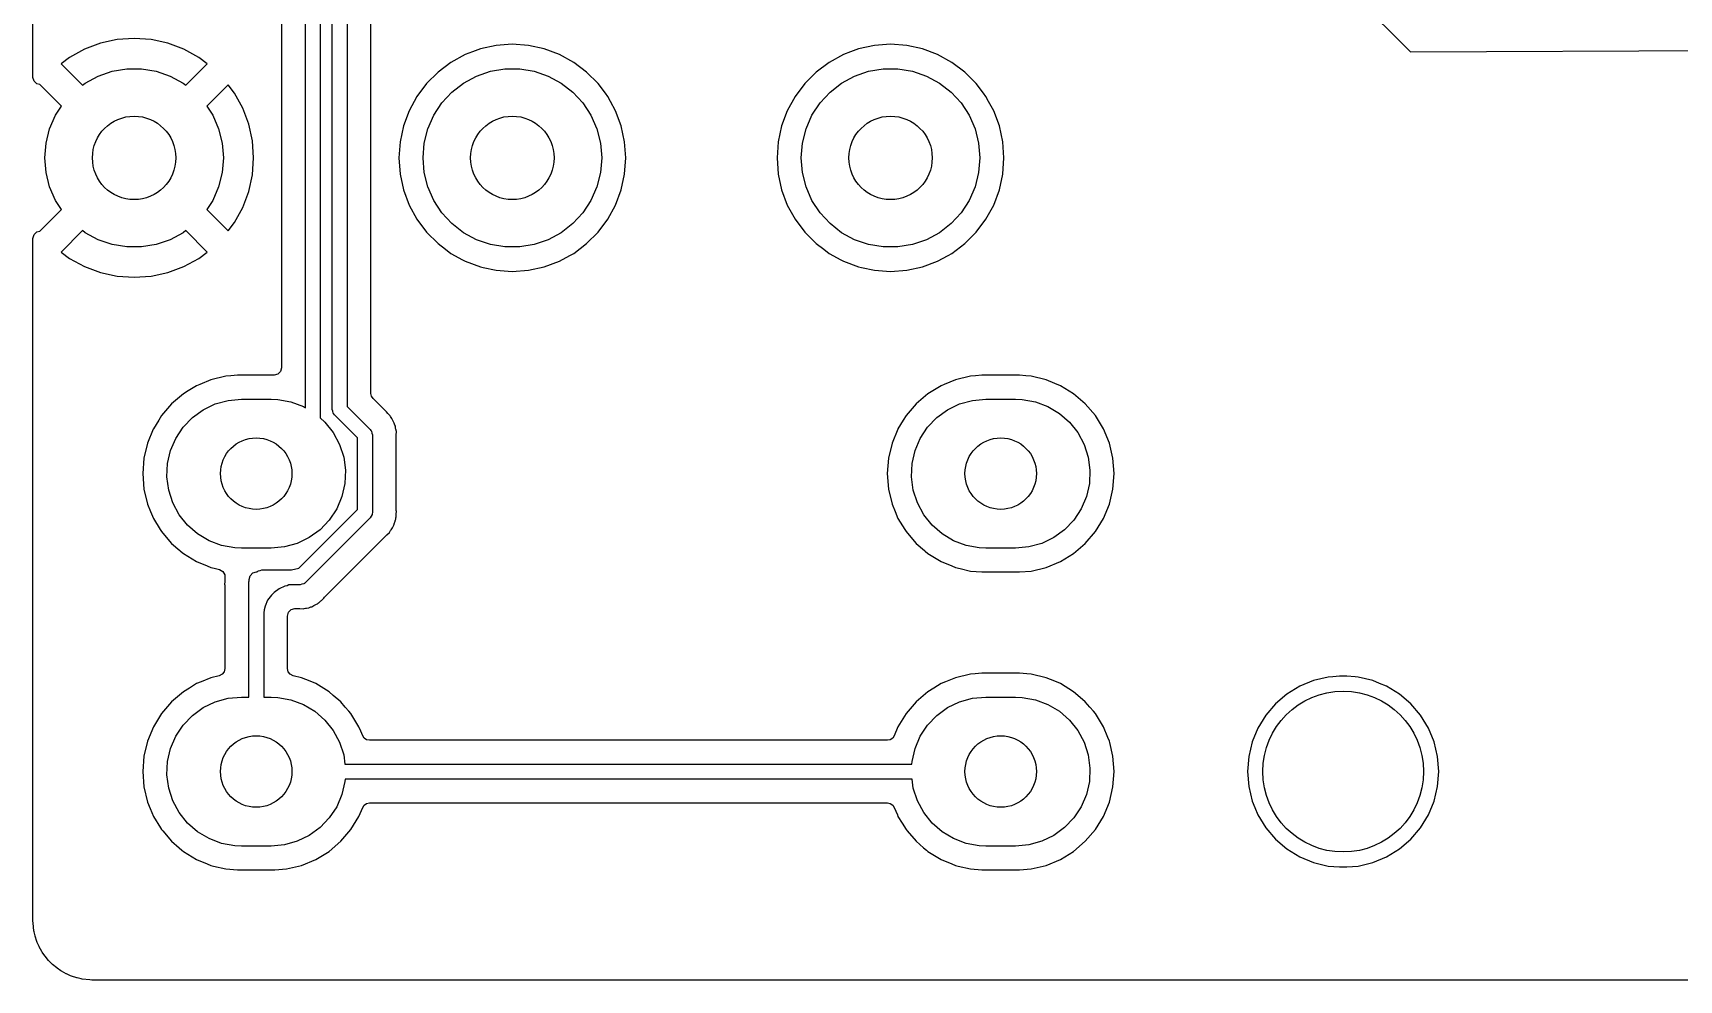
# Model space of a CAD drawing. Extents: x 0.79 to 7.48, y -4.92 to -0.79.
# Drawn here: x 0.787 to 1.876, y -4.921 to -4.295 of the extents above; entities that cross this region are included whole.
import ezdxf

# ---------------------------------------------------------------- set-up
doc = ezdxf.new("R2010")
doc.units = 0
doc.header["$MEASUREMENT"] = 0
doc.layers.add('BLACK', color=7, linetype='CONTINUOUS')

msp = doc.modelspace()

# ---------------------------------------------------------------- linework, layer by layer
at = {"layer": 'BLACK', "linetype": 'CONTINUOUS'}
for p, q in [((0.985236, -4.5442), (0.985236, -2.79338)), ((0.96752, -4.54304), (0.96752, -2.8036)), ((0.977362, -2.79868), (0.977362, -4.54921)), ((0.995079, -2.83932), (0.995079, -4.54216)), ((0.951752, -2.85388), (0.951752, -4.51675)), ((1.01085, -4.37795), (1.01085, -3.73898)), ((0.787421, -4.31574), (0.787421, -3.78912)), ((1.566, -4.176), (1.69795, -4.30795)), ((0.821537, -4.30615), (0.811652, -4.31154)), ((0.83209, -4.30221), (0.821537, -4.30615)), ((0.843096, -4.29981), (0.83209, -4.30221)), ((0.854331, -4.29901), (0.843096, -4.29981)), ((0.865565, -4.29981), (0.854331, -4.29901)), ((0.876571, -4.30221), (0.865565, -4.29981)), ((0.887124, -4.30615), (0.876571, -4.30221)), ((0.89701, -4.31154), (0.887124, -4.30615)), ((1.07792, -4.30795), (1.07317, -4.30972)), ((1.0832, -4.30598), (1.07792, -4.30795)), ((1.09366, -4.3037), (1.0832, -4.30598)), ((1.10433, -4.30294), (1.09366, -4.3037)), ((1.11501, -4.3037), (1.10433, -4.30294)), ((1.12546, -4.30598), (1.11501, -4.3037)), ((1.13549, -4.30972), (1.12546, -4.30598)), ((1.12546, -4.30598), (1.12546, -4.30598)), ((1.32792, -4.30795), (1.32317, -4.30972)), ((1.3332, -4.30598), (1.32792, -4.30795)), ((1.34366, -4.3037), (1.3332, -4.30598)), ((1.35433, -4.30294), (1.34366, -4.3037)), ((1.36501, -4.3037), (1.35433, -4.30294)), ((1.37546, -4.30598), (1.36501, -4.3037)), ((1.38549, -4.30972), (1.37546, -4.30598)), ((1.37546, -4.30598), (1.37546, -4.30598)), ((1.69795, -4.30795), (3.47494, -4.29888)), ((0.787421, -4.32476), (0.787421, -4.31574)), ((0.811652, -4.31154), (0.806041, -4.31574)), ((0.806041, -4.31574), (0.82022, -4.32992)), ((0.806041, -4.31574), (0.806041, -4.31574)), ((0.839834, -4.3207), (0.849454, -4.3191)), ((0.849454, -4.3191), (0.859207, -4.3191)), ((0.859207, -4.3191), (0.868828, -4.3207)), ((0.888441, -4.32992), (0.902621, -4.31574)), ((0.902621, -4.31574), (0.89701, -4.31154)), ((1.06378, -4.31485), (1.05521, -4.32126)), ((1.07317, -4.30972), (1.06378, -4.31485)), ((1.07317, -4.30972), (1.07317, -4.30972)), ((1.07317, -4.30972), (1.07317, -4.30972)), ((1.08983, -4.3207), (1.09945, -4.3191)), ((1.09945, -4.3191), (1.10921, -4.3191)), ((1.10921, -4.3191), (1.11883, -4.3207)), ((1.14489, -4.31485), (1.13549, -4.30972)), ((1.13549, -4.30972), (1.13549, -4.30972)), ((1.13549, -4.30972), (1.13549, -4.30972)), ((1.15345, -4.32126), (1.14489, -4.31485)), ((1.14489, -4.31485), (1.14489, -4.31485)), ((1.14489, -4.31485), (1.14489, -4.31485)), ((1.31378, -4.31485), (1.30521, -4.32126)), ((1.32317, -4.30972), (1.31378, -4.31485)), ((1.32317, -4.30972), (1.32317, -4.30972)), ((1.32317, -4.30972), (1.32317, -4.30972)), ((1.33983, -4.3207), (1.34945, -4.3191)), ((1.34945, -4.3191), (1.35921, -4.3191)), ((1.35921, -4.3191), (1.36883, -4.3207)), ((1.39489, -4.31485), (1.38549, -4.30972)), ((1.38549, -4.30972), (1.38549, -4.30972)), ((1.38549, -4.30972), (1.38549, -4.30972)), ((1.40345, -4.32126), (1.39489, -4.31485)), ((1.39489, -4.31485), (1.39489, -4.31485)), ((1.39489, -4.31485), (1.39489, -4.31485)), ((0.788135, -4.3273), (0.787421, -4.32476)), ((0.790066, -4.32909), (0.788135, -4.3273)), ((0.791937, -4.32948), (0.790066, -4.32909)), ((0.80631, -4.34385), (0.791937, -4.32948)), ((0.82022, -4.32992), (0.822031, -4.32851)), ((0.822031, -4.32851), (0.830609, -4.32387)), ((0.830609, -4.32387), (0.839834, -4.3207)), ((0.868828, -4.3207), (0.878053, -4.32387)), ((0.878053, -4.32387), (0.886631, -4.32851)), ((0.886631, -4.32851), (0.888441, -4.32992)), ((0.91654, -4.32966), (0.902352, -4.34385)), ((0.92074, -4.33527), (0.91654, -4.32966)), ((1.04764, -4.32883), (1.04122, -4.3374)), ((1.05521, -4.32126), (1.04764, -4.32883)), ((1.06433, -4.3345), (1.07203, -4.32851)), ((1.07203, -4.32851), (1.08061, -4.32387)), ((1.08061, -4.32387), (1.08983, -4.3207)), ((1.11883, -4.3207), (1.12805, -4.32387)), ((1.12805, -4.32387), (1.13663, -4.32851)), ((1.13663, -4.32851), (1.14433, -4.3345)), ((1.16102, -4.32883), (1.15345, -4.32126)), ((1.16585, -4.33527), (1.16102, -4.32883)), ((1.29764, -4.32883), (1.29122, -4.3374)), ((1.30521, -4.32126), (1.29764, -4.32883)), ((1.31433, -4.3345), (1.32203, -4.32851)), ((1.32203, -4.32851), (1.33061, -4.32387)), ((1.33061, -4.32387), (1.33983, -4.3207)), ((1.36883, -4.3207), (1.37805, -4.32387)), ((1.37805, -4.32387), (1.38663, -4.32851)), ((1.38663, -4.32851), (1.39433, -4.3345)), ((1.41102, -4.32883), (1.40345, -4.32126)), ((1.41585, -4.33527), (1.41102, -4.32883)), ((0.926138, -4.34516), (0.92074, -4.33527)), ((1.04122, -4.3374), (1.0361, -4.34679)), ((1.05239, -4.34985), (1.05773, -4.34168)), ((1.05773, -4.34168), (1.06433, -4.3345)), ((1.14433, -4.3345), (1.15093, -4.34168)), ((1.15093, -4.34168), (1.15627, -4.34985)), ((1.16744, -4.3374), (1.16585, -4.33527)), ((1.1692, -4.34062), (1.16744, -4.3374)), ((1.17257, -4.34679), (1.1692, -4.34062)), ((1.29122, -4.3374), (1.2861, -4.34679)), ((1.30239, -4.34985), (1.30773, -4.34168)), ((1.30773, -4.34168), (1.31433, -4.3345)), ((1.39433, -4.3345), (1.40093, -4.34168)), ((1.40093, -4.34168), (1.40627, -4.34985)), ((1.41744, -4.3374), (1.41585, -4.33527)), ((1.4192, -4.34062), (1.41744, -4.3374)), ((1.42257, -4.34679), (1.4192, -4.34062)), ((0.798475, -4.35878), (0.802393, -4.34985)), ((0.802393, -4.34985), (0.80631, -4.34385)), ((0.902352, -4.34385), (0.906268, -4.34985)), ((0.906268, -4.34985), (0.910186, -4.35878)), ((0.930074, -4.35571), (0.926138, -4.34516)), ((1.0361, -4.34679), (1.03236, -4.35682)), ((1.04848, -4.35878), (1.05239, -4.34985)), ((1.15627, -4.34985), (1.16019, -4.35878)), ((1.17631, -4.35682), (1.17257, -4.34679)), ((1.2861, -4.34679), (1.28236, -4.35682)), ((1.29848, -4.35878), (1.30239, -4.34985)), ((1.40627, -4.34985), (1.41019, -4.35878)), ((1.42631, -4.35682), (1.42257, -4.34679)), ((0.796081, -4.36823), (0.798475, -4.35878)), ((0.910186, -4.35878), (0.91258, -4.36823)), ((0.932468, -4.36672), (0.930074, -4.35571)), ((1.03236, -4.35682), (1.03008, -4.36728)), ((1.04608, -4.36823), (1.04848, -4.35878)), ((1.16019, -4.35878), (1.16258, -4.36823)), ((1.17858, -4.36728), (1.17631, -4.35682)), ((1.28236, -4.35682), (1.28008, -4.36728)), ((1.29608, -4.36823), (1.29848, -4.35878)), ((1.41019, -4.35878), (1.41258, -4.36823)), ((1.42858, -4.36728), (1.42631, -4.35682)), ((0.795276, -4.37795), (0.796081, -4.36823)), ((0.91258, -4.36823), (0.913386, -4.37795)), ((0.933272, -4.37795), (0.932468, -4.36672)), ((1.03008, -4.36728), (1.02932, -4.37795)), ((1.04528, -4.37795), (1.04608, -4.36823)), ((1.16258, -4.36823), (1.16339, -4.37795)), ((1.17934, -4.37795), (1.17858, -4.36728)), ((1.28008, -4.36728), (1.27932, -4.37795)), ((1.29528, -4.37795), (1.29608, -4.36823)), ((1.41258, -4.36823), (1.41339, -4.37795)), ((1.42934, -4.37795), (1.42858, -4.36728)), ((0.796081, -4.38767), (0.795276, -4.37795)), ((0.913386, -4.37795), (0.91258, -4.38767)), ((0.932468, -4.38919), (0.933272, -4.37795)), ((1.01085, -4.53361), (1.01085, -4.37795)), ((1.02932, -4.37795), (1.03008, -4.38863)), ((1.04608, -4.38767), (1.04528, -4.37795)), ((1.16339, -4.37795), (1.16258, -4.38767)), ((1.17858, -4.38863), (1.17934, -4.37795)), ((1.27932, -4.37795), (1.28008, -4.38863)), ((1.29608, -4.38767), (1.29528, -4.37795)), ((1.41339, -4.37795), (1.41258, -4.38767)), ((1.42858, -4.38863), (1.42934, -4.37795)), ((0.798475, -4.39713), (0.796081, -4.38767)), ((0.91258, -4.38767), (0.910186, -4.39713)), ((0.930074, -4.40019), (0.932468, -4.38919)), ((1.03008, -4.38863), (1.03236, -4.39909)), ((1.04848, -4.39713), (1.04608, -4.38767)), ((1.16258, -4.38767), (1.16019, -4.39713)), ((1.17631, -4.39909), (1.17858, -4.38863)), ((1.28008, -4.38863), (1.28236, -4.39909)), ((1.29848, -4.39713), (1.29608, -4.38767)), ((1.41258, -4.38767), (1.41019, -4.39713)), ((1.42631, -4.39909), (1.42858, -4.38863)), ((0.802393, -4.40606), (0.798475, -4.39713)), ((0.80631, -4.41205), (0.802393, -4.40606)), ((0.906268, -4.40606), (0.902352, -4.41205)), ((0.910186, -4.39713), (0.906268, -4.40606)), ((0.926138, -4.41075), (0.930074, -4.40019)), ((1.03236, -4.39909), (1.03236, -4.39909)), ((1.03236, -4.39909), (1.0361, -4.40911)), ((1.05239, -4.40606), (1.04848, -4.39713)), ((1.05773, -4.41423), (1.05239, -4.40606)), ((1.15627, -4.40606), (1.15093, -4.41423)), ((1.16019, -4.39713), (1.15627, -4.40606)), ((1.17257, -4.40911), (1.17631, -4.39909)), ((1.28236, -4.39909), (1.28236, -4.39909)), ((1.28236, -4.39909), (1.2861, -4.40911)), ((1.30239, -4.40606), (1.29848, -4.39713)), ((1.30773, -4.41423), (1.30239, -4.40606)), ((1.40627, -4.40606), (1.40093, -4.41423)), ((1.41019, -4.39713), (1.40627, -4.40606)), ((1.42257, -4.40911), (1.42631, -4.39909)), ((0.791937, -4.42643), (0.80631, -4.41205)), ((0.902352, -4.41205), (0.91654, -4.42624)), ((0.92074, -4.42063), (0.926138, -4.41075)), ((1.0361, -4.40911), (1.0361, -4.40911)), ((1.0361, -4.40911), (1.0361, -4.40911)), ((1.0361, -4.40911), (1.04122, -4.41851)), ((1.06433, -4.4214), (1.05773, -4.41423)), ((1.15093, -4.41423), (1.14433, -4.4214)), ((1.16744, -4.41851), (1.17257, -4.40911)), ((1.2861, -4.40911), (1.2861, -4.40911)), ((1.2861, -4.40911), (1.2861, -4.40911)), ((1.2861, -4.40911), (1.29122, -4.41851)), ((1.31433, -4.4214), (1.30773, -4.41423)), ((1.40093, -4.41423), (1.39433, -4.4214)), ((1.41744, -4.41851), (1.42257, -4.40911)), ((0.787421, -4.43115), (0.788135, -4.42861)), ((0.788135, -4.42861), (0.790066, -4.42681)), ((0.790066, -4.42681), (0.791937, -4.42643)), ((0.82022, -4.42598), (0.806041, -4.44016)), ((0.822031, -4.42739), (0.82022, -4.42598)), ((0.830609, -4.43203), (0.822031, -4.42739)), ((0.886631, -4.42739), (0.878053, -4.43203)), ((0.888441, -4.42598), (0.886631, -4.42739)), ((0.902621, -4.44016), (0.888441, -4.42598)), ((0.91654, -4.42624), (0.92074, -4.42063)), ((1.04122, -4.41851), (1.04122, -4.41851)), ((1.04122, -4.41851), (1.04764, -4.42708)), ((1.04764, -4.42708), (1.05521, -4.43464)), ((1.07203, -4.42739), (1.06433, -4.4214)), ((1.08061, -4.43203), (1.07203, -4.42739)), ((1.13663, -4.42739), (1.12805, -4.43203)), ((1.14433, -4.4214), (1.13663, -4.42739)), ((1.15345, -4.43464), (1.16102, -4.42708)), ((1.16102, -4.42708), (1.16744, -4.41851)), ((1.29122, -4.41851), (1.29122, -4.41851)), ((1.29122, -4.41851), (1.29764, -4.42708)), ((1.29764, -4.42708), (1.30521, -4.43464)), ((1.32203, -4.42739), (1.31433, -4.4214)), ((1.33061, -4.43203), (1.32203, -4.42739)), ((1.38663, -4.42739), (1.37805, -4.43203)), ((1.39433, -4.4214), (1.38663, -4.42739)), ((1.40345, -4.43464), (1.41102, -4.42708)), ((1.41102, -4.42708), (1.41744, -4.41851)), ((0.787421, -4.44016), (0.787421, -4.43115)), ((0.839834, -4.4352), (0.830609, -4.43203)), ((0.849454, -4.43681), (0.839834, -4.4352)), ((0.859207, -4.43681), (0.849454, -4.43681)), ((0.868828, -4.4352), (0.859207, -4.43681)), ((0.878053, -4.43203), (0.868828, -4.4352)), ((1.05521, -4.43464), (1.06021, -4.43839)), ((1.06021, -4.43839), (1.06378, -4.44106)), ((1.08983, -4.4352), (1.08061, -4.43203)), ((1.09945, -4.43681), (1.08983, -4.4352)), ((1.10921, -4.43681), (1.09945, -4.43681)), ((1.11883, -4.4352), (1.10921, -4.43681)), ((1.12805, -4.43203), (1.11883, -4.4352)), ((1.14489, -4.44106), (1.15345, -4.43464)), ((1.30521, -4.43464), (1.31021, -4.43839)), ((1.31021, -4.43839), (1.31378, -4.44106)), ((1.33983, -4.4352), (1.33061, -4.43203)), ((1.34945, -4.43681), (1.33983, -4.4352)), ((1.35921, -4.43681), (1.34945, -4.43681)), ((1.36883, -4.4352), (1.35921, -4.43681)), ((1.37805, -4.43203), (1.36883, -4.4352)), ((1.39489, -4.44106), (1.40345, -4.43464)), ((0.787421, -4.88168), (0.787421, -4.44016)), ((0.806041, -4.44016), (0.811652, -4.44436)), ((0.811652, -4.44436), (0.821537, -4.44976)), ((0.821537, -4.44976), (0.83209, -4.4537)), ((0.876571, -4.4537), (0.887124, -4.44976)), ((0.887124, -4.44976), (0.897009, -4.44436)), ((0.897009, -4.44436), (0.902621, -4.44016)), ((1.06378, -4.44106), (1.07149, -4.44527)), ((1.07149, -4.44527), (1.07317, -4.44619)), ((1.07317, -4.44619), (1.0832, -4.44993)), ((1.0832, -4.44993), (1.0832, -4.44993)), ((1.0832, -4.44993), (1.0832, -4.44993)), ((1.0832, -4.44993), (1.08515, -4.45035)), ((1.08515, -4.45035), (1.09366, -4.4522)), ((1.11501, -4.4522), (1.12546, -4.44993)), ((1.12546, -4.44993), (1.13549, -4.44619)), ((1.13549, -4.44619), (1.14234, -4.44245)), ((1.14234, -4.44245), (1.14489, -4.44106)), ((1.14489, -4.44106), (1.14489, -4.44106)), ((1.14489, -4.44106), (1.14489, -4.44106)), ((1.31378, -4.44106), (1.32149, -4.44527)), ((1.32149, -4.44527), (1.32317, -4.44619)), ((1.32317, -4.44619), (1.3332, -4.44993)), ((1.3332, -4.44993), (1.3332, -4.44993)), ((1.3332, -4.44993), (1.3332, -4.44993)), ((1.3332, -4.44993), (1.33515, -4.45035)), ((1.33515, -4.45035), (1.34366, -4.4522)), ((1.36501, -4.4522), (1.37546, -4.44993)), ((1.37546, -4.44993), (1.38549, -4.44619)), ((1.38549, -4.44619), (1.39234, -4.44245)), ((1.39234, -4.44245), (1.39489, -4.44106)), ((1.39489, -4.44106), (1.39489, -4.44106)), ((1.39489, -4.44106), (1.39489, -4.44106)), ((0.83209, -4.4537), (0.843096, -4.45609)), ((0.843096, -4.45609), (0.854331, -4.45689)), ((0.854331, -4.45689), (0.865565, -4.45609)), ((0.865565, -4.45609), (0.876571, -4.4537)), ((1.09366, -4.4522), (1.10433, -4.45297)), ((1.10433, -4.45297), (1.11501, -4.4522)), ((1.34366, -4.4522), (1.35433, -4.45297)), ((1.35433, -4.45297), (1.36501, -4.4522)), ((0.905055, -4.52462), (0.897659, -4.52769)), ((0.915, -4.52224), (0.905055, -4.52462)), ((0.918327, -4.52197), (0.915, -4.52224)), ((0.922644, -4.52163), (0.918327, -4.52197)), ((0.94687, -4.52163), (0.922644, -4.52163)), ((0.949311, -4.52098), (0.94687, -4.52163)), ((0.951098, -4.51919), (0.949311, -4.52098)), ((0.951752, -4.51675), (0.951098, -4.51919)), ((1.39718, -4.52462), (1.38979, -4.52769)), ((1.40713, -4.52224), (1.39718, -4.52462)), ((1.41045, -4.52197), (1.40713, -4.52224)), ((1.41477, -4.52163), (1.41045, -4.52197)), ((1.43956, -4.52163), (1.41477, -4.52163)), ((1.44388, -4.52197), (1.43956, -4.52163)), ((1.4472, -4.52224), (1.44388, -4.52197)), ((1.45715, -4.52462), (1.4472, -4.52224)), ((1.46285, -4.52699), (1.45715, -4.52462)), ((0.886884, -4.53388), (0.879107, -4.54052)), ((0.890111, -4.5319), (0.886884, -4.53388)), ((0.895605, -4.52854), (0.890111, -4.5319)), ((0.897659, -4.52769), (0.895605, -4.52854)), ((0.91641, -4.53819), (0.925197, -4.5374)), ((0.925197, -4.5374), (0.944882, -4.5374)), ((0.944882, -4.5374), (0.949293, -4.5376)), ((0.949293, -4.5376), (0.957974, -4.53918)), ((1.01122, -4.53547), (1.01085, -4.53361)), ((1.01228, -4.53706), (1.01122, -4.53547)), ((1.01997, -4.54475), (1.01228, -4.53706)), ((1.37901, -4.53388), (1.37123, -4.54052)), ((1.38224, -4.5319), (1.37901, -4.53388)), ((1.38773, -4.52854), (1.38224, -4.5319)), ((1.38979, -4.52769), (1.38773, -4.52854)), ((1.40854, -4.53819), (1.41732, -4.5374)), ((1.41732, -4.5374), (1.43701, -4.5374)), ((1.43701, -4.5374), (1.44142, -4.5376)), ((1.44142, -4.5376), (1.4501, -4.53918)), ((1.4666, -4.52854), (1.46285, -4.52699)), ((1.47532, -4.53388), (1.4666, -4.52854)), ((1.47841, -4.53652), (1.47532, -4.53388)), ((1.47532, -4.53388), (1.47532, -4.53388)), ((1.4831, -4.54052), (1.47841, -4.53652)), ((0.872464, -4.5483), (0.870605, -4.55134)), ((0.879107, -4.54052), (0.872464, -4.5483)), ((0.892818, -4.54955), (0.899956, -4.54437)), ((0.899956, -4.54437), (0.907905, -4.54054)), ((0.907905, -4.54054), (0.91641, -4.53819)), ((0.957974, -4.53918), (0.966234, -4.54228)), ((0.966234, -4.54228), (0.96752, -4.54304)), ((0.985579, -4.54537), (0.985236, -4.5442)), ((0.985838, -4.54656), (0.985579, -4.54537)), ((0.985987, -4.54675), (0.985838, -4.54656)), ((0.986017, -4.54686), (0.985987, -4.54675)), ((0.986151, -4.54697), (0.986017, -4.54686)), ((0.986678, -4.54768), (0.986151, -4.54697)), ((1.00197, -4.56297), (0.986678, -4.54768)), ((0.995079, -4.54216), (1.01037, -4.55745)), ((1.02061, -4.54529), (1.01997, -4.54475)), ((1.02114, -4.54567), (1.02061, -4.54529)), ((1.02211, -4.54686), (1.02114, -4.54567)), ((1.02245, -4.54723), (1.02211, -4.54686)), ((1.02353, -4.54831), (1.02245, -4.54723)), ((1.02385, -4.54888), (1.02353, -4.54831)), ((1.36459, -4.5483), (1.36273, -4.55134)), ((1.37123, -4.54052), (1.36459, -4.5483)), ((1.38494, -4.54955), (1.39208, -4.54437)), ((1.39208, -4.54437), (1.40003, -4.54054)), ((1.40003, -4.54054), (1.40854, -4.53819)), ((1.4501, -4.53918), (1.45836, -4.54228)), ((1.45836, -4.54228), (1.46593, -4.5468)), ((1.46593, -4.5468), (1.47258, -4.55261)), ((1.48974, -4.5483), (1.4831, -4.54052)), ((1.49508, -4.55702), (1.48974, -4.5483)), ((0.867003, -4.55731), (0.863206, -4.56647)), ((0.86712, -4.55702), (0.867003, -4.55731)), ((0.870605, -4.55134), (0.86712, -4.55702)), ((0.88186, -4.56329), (0.886721, -4.55593)), ((0.886721, -4.55593), (0.892818, -4.54955)), ((0.977362, -4.54921), (0.977274, -4.54983)), ((0.977274, -4.54983), (0.980453, -4.55261)), ((0.980453, -4.55261), (0.985953, -4.5595)), ((1.01037, -4.55745), (1.0109, -4.55815)), ((1.0109, -4.55815), (1.01103, -4.55827)), ((1.01103, -4.55827), (1.01106, -4.55837)), ((1.01106, -4.55837), (1.01121, -4.55857)), ((1.01121, -4.55857), (1.01147, -4.55976)), ((1.02432, -4.54957), (1.02385, -4.54888)), ((1.02473, -4.55008), (1.02432, -4.54957)), ((1.02534, -4.55148), (1.02473, -4.55008)), ((1.02473, -4.55008), (1.02473, -4.55008)), ((1.02557, -4.55193), (1.02534, -4.55148)), ((1.02632, -4.55327), (1.02557, -4.55193)), ((1.02647, -4.55391), (1.02632, -4.55327)), ((1.02674, -4.55469), (1.02647, -4.55391)), ((1.027, -4.5553), (1.02674, -4.55469)), ((1.0272, -4.55678), (1.027, -4.5553)), ((1.02721, -4.55681), (1.0272, -4.55678)), ((1.0273, -4.55731), (1.02721, -4.55681)), ((1.02766, -4.55879), (1.0273, -4.55731)), ((1.02758, -4.5612), (1.02766, -4.55879)), ((1.35913, -4.55731), (1.35533, -4.56647)), ((1.35925, -4.55702), (1.35913, -4.55731)), ((1.36273, -4.55134), (1.35925, -4.55702)), ((1.37399, -4.56329), (1.37885, -4.55593)), ((1.37885, -4.55593), (1.38494, -4.54955)), ((1.47258, -4.55261), (1.47808, -4.5595)), ((1.499, -4.56647), (1.49508, -4.55702)), ((0.863206, -4.56647), (0.860818, -4.57642)), ((0.878393, -4.57141), (0.88186, -4.56329)), ((0.985953, -4.5595), (0.990134, -4.56727)), ((0.990134, -4.56727), (0.992861, -4.57566)), ((1.00197, -4.61026), (1.00197, -4.56297)), ((1.01147, -4.55976), (1.01181, -4.56093)), ((1.01181, -4.56093), (1.01181, -4.6123)), ((1.02758, -4.56137), (1.02758, -4.5612)), ((1.02758, -4.58661), (1.02758, -4.56137)), ((1.35533, -4.56647), (1.35294, -4.57642)), ((1.37052, -4.57141), (1.37399, -4.56329)), ((1.47808, -4.5595), (1.48226, -4.56727)), ((1.48226, -4.56727), (1.48499, -4.57566)), ((1.50139, -4.57642), (1.499, -4.56647)), ((0.860818, -4.57642), (0.860016, -4.58661)), ((0.876034, -4.58882), (0.87643, -4.58001)), ((0.87643, -4.58001), (0.878393, -4.57141)), ((0.992861, -4.57566), (0.994045, -4.58441)), ((1.35294, -4.57642), (1.35214, -4.58661)), ((1.36816, -4.58882), (1.36856, -4.58001)), ((1.36856, -4.58001), (1.37052, -4.57141)), ((1.48499, -4.57566), (1.48617, -4.58441)), ((1.50219, -4.58661), (1.50139, -4.57642)), ((0.860016, -4.58661), (0.860818, -4.59681)), ((0.877218, -4.59756), (0.876034, -4.58882)), ((0.994045, -4.58441), (0.993649, -4.59322)), ((1.02758, -4.61011), (1.02758, -4.58661)), ((1.35214, -4.58661), (1.35294, -4.59681)), ((1.36934, -4.59756), (1.36816, -4.58882)), ((1.48617, -4.58441), (1.48578, -4.59322)), ((1.50139, -4.59681), (1.50219, -4.58661)), ((0.860818, -4.59681), (0.863206, -4.60676)), ((0.879944, -4.60596), (0.877218, -4.59756)), ((0.991686, -4.60182), (0.988218, -4.60993)), ((0.993649, -4.59322), (0.991686, -4.60182)), ((1.35294, -4.59681), (1.35533, -4.60676)), ((1.37207, -4.60596), (1.36934, -4.59756)), ((1.48381, -4.60182), (1.48034, -4.60993)), ((1.48578, -4.59322), (1.48381, -4.60182)), ((1.499, -4.60676), (1.50139, -4.59681)), ((0.863206, -4.60676), (0.865206, -4.61159)), ((0.865206, -4.61159), (0.86712, -4.61621)), ((0.884125, -4.61373), (0.879944, -4.60596)), ((0.889626, -4.62062), (0.884125, -4.61373)), ((0.963181, -4.64905), (1.00197, -4.61026)), ((0.988218, -4.60993), (0.983358, -4.6173)), ((1.01161, -4.61369), (1.01095, -4.61471)), ((1.01165, -4.61344), (1.01161, -4.61369)), ((1.0117, -4.61334), (1.01165, -4.61344)), ((1.01181, -4.6123), (1.01169, -4.61317)), ((1.01169, -4.61317), (1.0117, -4.61334)), ((1.02765, -4.61094), (1.02758, -4.61011)), ((1.02758, -4.61361), (1.0276, -4.61311)), ((1.02758, -4.61514), (1.02758, -4.61361)), ((1.0276, -4.61311), (1.02776, -4.61159)), ((1.02776, -4.61159), (1.02765, -4.61094)), ((1.35533, -4.60676), (1.35733, -4.61159)), ((1.35733, -4.61159), (1.35925, -4.61621)), ((1.37625, -4.61373), (1.37207, -4.60596)), ((1.38175, -4.62062), (1.37625, -4.61373)), ((1.48034, -4.60993), (1.47548, -4.6173)), ((1.49508, -4.61621), (1.499, -4.60676)), ((0.86712, -4.61621), (0.871593, -4.6235)), ((0.871593, -4.6235), (0.872464, -4.62493)), ((0.89627, -4.62643), (0.889626, -4.62062)), ((1.01037, -4.61578), (0.96755, -4.6586)), ((0.977261, -4.62367), (0.970123, -4.62886)), ((0.983358, -4.6173), (0.977261, -4.62367)), ((1.01095, -4.61471), (1.01037, -4.61578)), ((1.02309, -4.62548), (1.02389, -4.62417)), ((1.02389, -4.62417), (1.02417, -4.62376)), ((1.02417, -4.62376), (1.02509, -4.62253)), ((1.02509, -4.62253), (1.02533, -4.62192)), ((1.02533, -4.62192), (1.0257, -4.62118)), ((1.0257, -4.62118), (1.02604, -4.62062)), ((1.02604, -4.62062), (1.02646, -4.61914)), ((1.02646, -4.61914), (1.02662, -4.61867)), ((1.02662, -4.61867), (1.02718, -4.61724)), ((1.02718, -4.61724), (1.02725, -4.61659)), ((1.02725, -4.61659), (1.0274, -4.61577)), ((1.0274, -4.61577), (1.02758, -4.61514)), ((1.35925, -4.61621), (1.36372, -4.6235)), ((1.36372, -4.6235), (1.36459, -4.62493)), ((1.3884, -4.62643), (1.38175, -4.62062)), ((1.46939, -4.62367), (1.46225, -4.62886)), ((1.47548, -4.6173), (1.46939, -4.62367)), ((1.48974, -4.62493), (1.49508, -4.61621)), ((0.872464, -4.62493), (0.874437, -4.62724)), ((0.874437, -4.62724), (0.879107, -4.6327)), ((0.879107, -4.6327), (0.884598, -4.63739)), ((0.903844, -4.63095), (0.89627, -4.62643)), ((0.912104, -4.63405), (0.903844, -4.63095)), ((0.920785, -4.63563), (0.912104, -4.63405)), ((0.925197, -4.63583), (0.920785, -4.63563)), ((0.953669, -4.63504), (0.944882, -4.63583)), ((0.962174, -4.63269), (0.953669, -4.63504)), ((0.970123, -4.62886), (0.962174, -4.63269)), ((0.980247, -4.6682), (1.02121, -4.62724)), ((1.02121, -4.62724), (1.02133, -4.62712)), ((1.02133, -4.62712), (1.02309, -4.62548)), ((1.36459, -4.62493), (1.36656, -4.62724)), ((1.36656, -4.62724), (1.37123, -4.6327)), ((1.37123, -4.6327), (1.37672, -4.63739)), ((1.39597, -4.63095), (1.3884, -4.62643)), ((1.40423, -4.63405), (1.39597, -4.63095)), ((1.41291, -4.63563), (1.40423, -4.63405)), ((1.41732, -4.63583), (1.41291, -4.63563)), ((1.4458, -4.63504), (1.43701, -4.63583)), ((1.4543, -4.63269), (1.4458, -4.63504)), ((1.46225, -4.62886), (1.4543, -4.63269)), ((1.47532, -4.63935), (1.4831, -4.6327)), ((1.4831, -4.6327), (1.48974, -4.62493)), ((0.884598, -4.63739), (0.885, -4.63774)), ((0.885, -4.63774), (0.886884, -4.63935)), ((0.886884, -4.63935), (0.895605, -4.64469)), ((0.895605, -4.64469), (0.902692, -4.64763)), ((0.944882, -4.63583), (0.925197, -4.63583)), ((1.37672, -4.63739), (1.37713, -4.63774)), ((1.37713, -4.63774), (1.37901, -4.63935)), ((1.37901, -4.63935), (1.38773, -4.64469)), ((1.38773, -4.64469), (1.39482, -4.64763)), ((1.43701, -4.63583), (1.41732, -4.63583)), ((1.45715, -4.64861), (1.4666, -4.64469)), ((1.4666, -4.64469), (1.47532, -4.63935)), ((0.902692, -4.64763), (0.905055, -4.64861)), ((0.905055, -4.64861), (0.907178, -4.64912)), ((0.907178, -4.64912), (0.910781, -4.64998)), ((0.910781, -4.64998), (0.913046, -4.65123)), ((0.913046, -4.65123), (0.914355, -4.65346)), ((0.914355, -4.65346), (0.914346, -4.65534)), ((0.914346, -4.65534), (0.91435, -4.65534)), ((0.91435, -4.65534), (0.91435, -4.65755)), ((0.930315, -4.65648), (0.930969, -4.65404)), ((0.930315, -4.65749), (0.930315, -4.65648)), ((0.930969, -4.65404), (0.932756, -4.65225)), ((0.932756, -4.65225), (0.935197, -4.65159)), ((0.935197, -4.65159), (0.935358, -4.65159)), ((0.935358, -4.65159), (0.936003, -4.65111)), ((0.936003, -4.65111), (0.936119, -4.65098)), ((0.936119, -4.65098), (0.936222, -4.65095)), ((0.936222, -4.65095), (0.936421, -4.6508)), ((0.936421, -4.6508), (0.937611, -4.65054)), ((0.937611, -4.65054), (0.93878, -4.6502)), ((0.93878, -4.6502), (0.958394, -4.6502)), ((0.958394, -4.6502), (0.963181, -4.64905)), ((1.39482, -4.64763), (1.39718, -4.64861)), ((1.39718, -4.64861), (1.40032, -4.64936)), ((1.40032, -4.64936), (1.40713, -4.65099)), ((1.40713, -4.65099), (1.41477, -4.65159)), ((1.41477, -4.65159), (1.43956, -4.65159)), ((1.43956, -4.65159), (1.4472, -4.65099)), ((1.43956, -4.65159), (1.43956, -4.65159)), ((1.4472, -4.65099), (1.45715, -4.64861)), ((0.914325, -4.65805), (0.914168, -4.65957)), ((0.914168, -4.65957), (0.914279, -4.66022)), ((0.914279, -4.66022), (0.91435, -4.66105)), ((0.91435, -4.65755), (0.914325, -4.65805)), ((0.91435, -4.66105), (0.91435, -4.71539)), ((0.930118, -4.65886), (0.930243, -4.65799)), ((0.930118, -4.73425), (0.930118, -4.65886)), ((0.930231, -4.65781), (0.930282, -4.65772)), ((0.930243, -4.65799), (0.930231, -4.65781)), ((0.930282, -4.65772), (0.930315, -4.65749)), ((0.945094, -4.66696), (0.942557, -4.67027)), ((0.946881, -4.66517), (0.945094, -4.66696)), ((0.950187, -4.66264), (0.946881, -4.66517)), ((0.954037, -4.66104), (0.950187, -4.66264)), ((0.955378, -4.66068), (0.954037, -4.66104)), ((0.95653, -4.66004), (0.955378, -4.66068)), ((0.959081, -4.66004), (0.95653, -4.66004)), ((0.959098, -4.66004), (0.959081, -4.66004)), ((0.959115, -4.66004), (0.959098, -4.66004)), ((0.96407, -4.66004), (0.959115, -4.66004)), ((0.965239, -4.6597), (0.96407, -4.66004)), ((0.966429, -4.65944), (0.965239, -4.6597)), ((0.966628, -4.65929), (0.966429, -4.65944)), ((0.966731, -4.65926), (0.966628, -4.65929)), ((0.966847, -4.65912), (0.966731, -4.65926)), ((0.96755, -4.6586), (0.966847, -4.65912)), ((0.979711, -4.66884), (0.980247, -4.6682)), ((0.940037, -4.67861), (0.939961, -4.6788)), ((0.939961, -4.6788), (0.939961, -4.73425)), ((0.940308, -4.67656), (0.940037, -4.67861)), ((0.940962, -4.67412), (0.940308, -4.67656)), ((0.942557, -4.67027), (0.940962, -4.67412)), ((0.955728, -4.68069), (0.956382, -4.67825)), ((0.956382, -4.67825), (0.958169, -4.67646)), ((0.958169, -4.67646), (0.96061, -4.67581)), ((0.96061, -4.67581), (0.963633, -4.67581)), ((0.963633, -4.67581), (0.9638, -4.67581)), ((0.9638, -4.67581), (0.966206, -4.67589)), ((0.966206, -4.67589), (0.966775, -4.67575)), ((0.966206, -4.67589), (0.966206, -4.67589)), ((0.966206, -4.67589), (0.966206, -4.67589)), ((0.966775, -4.67575), (0.967695, -4.67553)), ((0.967695, -4.67553), (0.968186, -4.67544)), ((0.968186, -4.67544), (0.969705, -4.67523)), ((0.969705, -4.67523), (0.970306, -4.67497)), ((0.970306, -4.67497), (0.971095, -4.6747)), ((0.971095, -4.6747), (0.971731, -4.67455)), ((0.971731, -4.67455), (0.973068, -4.67379)), ((0.973068, -4.67379), (0.973514, -4.67357)), ((0.973514, -4.67357), (0.974921, -4.67296)), ((0.974921, -4.67296), (0.975429, -4.67255)), ((0.975429, -4.67255), (0.976118, -4.67208)), ((0.976118, -4.67208), (0.976365, -4.67194)), ((0.976365, -4.67194), (0.976689, -4.67176)), ((0.976689, -4.67176), (0.977773, -4.67067)), ((0.977773, -4.67067), (0.978143, -4.67034)), ((0.978143, -4.67034), (0.979333, -4.66937)), ((0.979333, -4.66937), (0.979711, -4.66884)), ((0.955728, -4.71539), (0.955728, -4.68069)), ((0.905055, -4.72147), (0.89862, -4.72414)), ((0.910608, -4.72014), (0.905055, -4.72147)), ((0.912541, -4.71919), (0.910608, -4.72014)), ((0.913875, -4.71749), (0.912541, -4.71919)), ((0.91435, -4.71539), (0.913875, -4.71749)), ((0.956204, -4.71749), (0.955728, -4.71539)), ((0.957538, -4.71919), (0.956204, -4.71749)), ((0.959471, -4.72014), (0.957538, -4.71919)), ((0.965024, -4.72147), (0.959471, -4.72014)), ((0.970727, -4.72384), (0.965024, -4.72147)), ((1.39718, -4.72147), (1.39075, -4.72414)), ((1.40713, -4.71909), (1.39718, -4.72147)), ((1.41018, -4.71885), (1.40713, -4.71909)), ((1.41477, -4.71848), (1.41018, -4.71885)), ((1.43956, -4.71848), (1.41477, -4.71848)), ((1.44449, -4.71887), (1.43956, -4.71848)), ((1.4472, -4.71909), (1.44449, -4.71887)), ((1.45715, -4.72147), (1.4472, -4.71909)), ((1.46285, -4.72384), (1.45715, -4.72147)), ((1.64366, -4.72104), (1.63401, -4.72335)), ((1.64662, -4.7208), (1.64366, -4.72104)), ((1.65107, -4.72045), (1.64662, -4.7208)), ((1.65602, -4.72045), (1.65107, -4.72045)), ((1.66158, -4.72089), (1.65602, -4.72045)), ((1.66343, -4.72104), (1.66158, -4.72089)), ((1.67308, -4.72335), (1.66343, -4.72104)), ((0.886884, -4.73073), (0.879107, -4.73737)), ((0.890826, -4.72832), (0.886884, -4.73073)), ((0.895605, -4.72539), (0.890826, -4.72832)), ((0.89862, -4.72414), (0.895605, -4.72539)), ((0.974474, -4.72539), (0.970727, -4.72384)), ((0.983194, -4.73073), (0.974474, -4.72539)), ((0.983195, -4.73073), (0.983194, -4.73073)), ((0.985987, -4.73312), (0.983195, -4.73073)), ((0.990972, -4.73737), (0.985987, -4.73312)), ((1.37901, -4.73073), (1.37123, -4.73737)), ((1.38295, -4.72832), (1.37901, -4.73073)), ((1.38773, -4.72539), (1.38295, -4.72832)), ((1.39075, -4.72414), (1.38773, -4.72539)), ((1.4666, -4.72539), (1.46285, -4.72384)), ((1.47532, -4.73073), (1.4666, -4.72539)), ((1.47811, -4.73312), (1.47532, -4.73073)), ((1.47532, -4.73073), (1.47532, -4.73073)), ((1.4831, -4.73737), (1.47811, -4.73312)), ((1.61639, -4.73233), (1.60885, -4.73877)), ((1.62485, -4.72715), (1.61639, -4.73233)), ((1.63401, -4.72335), (1.62485, -4.72715)), ((1.67766, -4.72525), (1.67308, -4.72335)), ((1.68224, -4.72715), (1.67766, -4.72525)), ((1.6907, -4.73233), (1.68224, -4.72715)), ((1.69824, -4.73877), (1.6907, -4.73233)), ((0.879107, -4.73737), (0.872464, -4.74515)), ((0.892818, -4.7464), (0.899956, -4.74122)), ((0.899956, -4.74122), (0.907905, -4.73739)), ((0.907905, -4.73739), (0.91641, -4.73504)), ((0.91641, -4.73504), (0.925197, -4.73425)), ((0.925197, -4.73425), (0.930118, -4.73425)), ((0.939961, -4.73425), (0.944882, -4.73425)), ((0.944882, -4.73425), (0.949293, -4.73445)), ((0.949293, -4.73445), (0.957974, -4.73603)), ((0.957974, -4.73603), (0.966234, -4.73913)), ((0.966234, -4.73913), (0.973808, -4.74365)), ((0.973808, -4.74365), (0.980453, -4.74946)), ((0.993909, -4.74081), (0.990972, -4.73737)), ((0.996282, -4.74359), (0.993909, -4.74081)), ((0.997615, -4.74515), (0.996282, -4.74359)), ((1.37123, -4.73737), (1.36459, -4.74515)), ((1.38494, -4.7464), (1.39208, -4.74122)), ((1.39208, -4.74122), (1.40003, -4.73739)), ((1.40003, -4.73739), (1.40854, -4.73504)), ((1.40854, -4.73504), (1.41732, -4.73425)), ((1.41732, -4.73425), (1.43701, -4.73425)), ((1.43701, -4.73425), (1.44142, -4.73445)), ((1.44142, -4.73445), (1.4501, -4.73603)), ((1.4501, -4.73603), (1.45836, -4.73913)), ((1.45836, -4.73913), (1.46593, -4.74365)), ((1.46593, -4.74365), (1.47258, -4.74946)), ((1.48603, -4.74081), (1.4831, -4.73737)), ((1.48841, -4.74359), (1.48603, -4.74081)), ((1.48974, -4.74515), (1.48841, -4.74359)), ((1.60885, -4.73877), (1.60241, -4.74631)), ((1.70468, -4.74631), (1.69824, -4.73877)), ((0.86712, -4.75387), (0.863206, -4.76332)), ((0.871195, -4.74722), (0.86712, -4.75387)), ((0.86712, -4.75387), (0.86712, -4.75387)), ((0.872464, -4.74515), (0.871195, -4.74722)), ((0.88186, -4.76014), (0.886721, -4.75278)), ((0.886721, -4.75278), (0.892818, -4.7464)), ((0.980453, -4.74946), (0.985953, -4.75635)), ((1.00296, -4.75387), (0.997615, -4.74515)), ((1.00412, -4.75667), (1.00296, -4.75387)), ((1.35925, -4.75387), (1.35681, -4.75976)), ((1.36459, -4.74515), (1.35925, -4.75387)), ((1.37399, -4.76014), (1.37885, -4.75278)), ((1.37885, -4.75278), (1.38494, -4.7464)), ((1.47258, -4.74946), (1.47808, -4.75635)), ((1.49508, -4.75387), (1.48974, -4.74515)), ((1.49802, -4.76096), (1.49508, -4.75387)), ((1.59723, -4.75477), (1.59343, -4.76393)), ((1.60241, -4.74631), (1.59723, -4.75477)), ((1.70986, -4.75477), (1.70468, -4.74631)), ((1.71366, -4.76393), (1.70986, -4.75477)), ((0.863206, -4.76332), (0.860818, -4.77327)), ((0.878393, -4.76826), (0.88186, -4.76014)), ((0.985953, -4.75635), (0.990134, -4.76412)), ((0.990134, -4.76412), (0.992861, -4.77251)), ((1.0054, -4.75976), (1.00412, -4.75667)), ((1.00646, -4.76135), (1.0054, -4.75976)), ((1.00804, -4.7624), (1.00646, -4.76135)), ((1.00991, -4.76278), (1.00804, -4.7624)), ((1.3523, -4.76278), (1.00991, -4.76278)), ((1.35416, -4.7624), (1.3523, -4.76278)), ((1.35575, -4.76135), (1.35416, -4.7624)), ((1.35681, -4.75976), (1.35575, -4.76135)), ((1.37052, -4.76826), (1.37399, -4.76014)), ((1.47808, -4.75635), (1.48226, -4.76412)), ((1.48226, -4.76412), (1.48499, -4.77251)), ((1.499, -4.76332), (1.49802, -4.76096)), ((1.49923, -4.76429), (1.499, -4.76332)), ((1.50139, -4.77327), (1.49923, -4.76429)), ((1.59343, -4.76393), (1.59111, -4.77358)), ((1.71597, -4.77358), (1.71366, -4.76393)), ((0.860818, -4.77327), (0.860016, -4.78346)), ((0.876034, -4.78567), (0.87643, -4.77686)), ((0.87643, -4.77686), (0.878393, -4.76826)), ((0.992861, -4.77251), (0.993677, -4.77854)), ((1.36848, -4.77854), (1.36856, -4.77686)), ((1.36856, -4.77686), (1.37052, -4.76826)), ((1.48499, -4.77251), (1.48617, -4.78126)), ((1.50219, -4.78346), (1.50139, -4.77327)), ((1.59111, -4.77358), (1.59034, -4.78346)), ((1.71675, -4.78346), (1.71597, -4.77358)), ((0.860016, -4.78346), (0.860818, -4.79366)), ((0.877218, -4.79442), (0.876034, -4.78567)), ((0.993677, -4.77854), (1.36848, -4.77854)), ((1.48617, -4.78126), (1.48578, -4.79007)), ((1.50139, -4.79366), (1.50219, -4.78346)), ((1.50219, -4.78346), (1.50219, -4.78346)), ((1.59034, -4.78346), (1.59111, -4.79335)), ((1.71597, -4.79335), (1.71675, -4.78346)), ((0.860818, -4.79366), (0.863206, -4.80361)), ((0.879944, -4.80281), (0.877218, -4.79442)), ((0.991686, -4.79867), (0.988218, -4.80678)), ((0.993649, -4.79007), (0.991686, -4.79867)), ((0.993725, -4.78839), (0.993649, -4.79007)), ((1.36853, -4.78839), (0.993725, -4.78839)), ((1.36934, -4.79442), (1.36853, -4.78839)), ((1.37207, -4.80281), (1.36934, -4.79442)), ((1.48381, -4.79867), (1.48034, -4.80678)), ((1.48578, -4.79007), (1.48381, -4.79867)), ((1.499, -4.80361), (1.50139, -4.79366)), ((1.59111, -4.79335), (1.59343, -4.803)), ((1.71366, -4.803), (1.71597, -4.79335)), ((0.863206, -4.80361), (0.864972, -4.80787)), ((0.864972, -4.80787), (0.86712, -4.81306)), ((0.884125, -4.81058), (0.879944, -4.80281)), ((0.988218, -4.80678), (0.983358, -4.81415)), ((1.00296, -4.81306), (1.0054, -4.80717)), ((1.0054, -4.80717), (1.00646, -4.80558)), ((1.00646, -4.80558), (1.00804, -4.80453)), ((1.00804, -4.80453), (1.00991, -4.80415)), ((1.00991, -4.80415), (1.3523, -4.80415)), ((1.3523, -4.80415), (1.35416, -4.80453)), ((1.35416, -4.80453), (1.35575, -4.80558)), ((1.35575, -4.80558), (1.35681, -4.80717)), ((1.35681, -4.80717), (1.35887, -4.81216)), ((1.37625, -4.81058), (1.37207, -4.80281)), ((1.48034, -4.80678), (1.47548, -4.81415)), ((1.49508, -4.81306), (1.499, -4.80361)), ((1.59343, -4.803), (1.59516, -4.80717)), ((1.59516, -4.80717), (1.59723, -4.81216)), ((1.70986, -4.81216), (1.71366, -4.803)), ((0.86712, -4.81306), (0.871753, -4.82062)), ((0.871753, -4.82062), (0.872464, -4.82178)), ((0.889626, -4.81747), (0.884125, -4.81058)), ((0.89627, -4.82328), (0.889626, -4.81747)), ((0.977261, -4.82053), (0.970123, -4.82571)), ((0.983358, -4.81415), (0.977261, -4.82053)), ((0.997615, -4.82178), (1.00296, -4.81306)), ((1.35887, -4.81216), (1.35925, -4.81306)), ((1.35925, -4.81306), (1.36206, -4.81764)), ((1.36206, -4.81764), (1.36459, -4.82178)), ((1.38175, -4.81747), (1.37625, -4.81058)), ((1.3884, -4.82328), (1.38175, -4.81747)), ((1.46939, -4.82053), (1.46225, -4.82571)), ((1.47548, -4.81415), (1.46939, -4.82053)), ((1.48974, -4.82178), (1.49508, -4.81306)), ((1.59723, -4.81216), (1.60241, -4.82062)), ((1.60241, -4.82062), (1.60885, -4.82816)), ((1.69824, -4.82816), (1.70468, -4.82062)), ((1.70468, -4.82062), (1.70986, -4.81216)), ((0.872464, -4.82178), (0.873283, -4.82274)), ((0.873283, -4.82274), (0.879107, -4.82955)), ((0.879107, -4.82955), (0.88404, -4.83377)), ((0.903844, -4.8278), (0.89627, -4.82328)), ((0.912104, -4.8309), (0.903844, -4.8278)), ((0.920785, -4.83248), (0.912104, -4.8309)), ((0.962174, -4.82954), (0.953669, -4.83189)), ((0.970123, -4.82571), (0.962174, -4.82954)), ((0.983194, -4.8362), (0.990972, -4.82955)), ((0.990972, -4.82955), (0.997615, -4.82178)), ((1.36459, -4.82178), (1.36541, -4.82274)), ((1.36541, -4.82274), (1.37123, -4.82955)), ((1.37123, -4.82955), (1.37617, -4.83377)), ((1.39597, -4.8278), (1.3884, -4.82328)), ((1.40423, -4.8309), (1.39597, -4.8278)), ((1.41291, -4.83248), (1.40423, -4.8309)), ((1.4543, -4.82954), (1.4458, -4.83189)), ((1.46225, -4.82571), (1.4543, -4.82954)), ((1.47532, -4.8362), (1.4831, -4.82955)), ((1.4831, -4.82955), (1.48974, -4.82178)), ((1.60885, -4.82816), (1.61639, -4.8346)), ((1.6907, -4.8346), (1.69824, -4.82816)), ((0.88404, -4.83377), (0.885936, -4.83539)), ((0.885936, -4.83539), (0.886884, -4.8362)), ((0.886884, -4.8362), (0.895605, -4.84154)), ((0.895605, -4.84154), (0.902692, -4.84448)), ((0.925197, -4.83268), (0.920785, -4.83248)), ((0.944882, -4.83268), (0.925197, -4.83268)), ((0.953669, -4.83189), (0.944882, -4.83268)), ((0.965024, -4.84546), (0.974474, -4.84154)), ((0.974474, -4.84154), (0.983194, -4.8362)), ((1.37617, -4.83377), (1.37806, -4.83539)), ((1.37806, -4.83539), (1.37901, -4.8362)), ((1.37901, -4.8362), (1.38773, -4.84154)), ((1.38773, -4.84154), (1.39482, -4.84448)), ((1.41732, -4.83268), (1.41291, -4.83248)), ((1.43701, -4.83268), (1.41732, -4.83268)), ((1.4458, -4.83189), (1.43701, -4.83268)), ((1.45715, -4.84546), (1.4666, -4.84154)), ((1.4666, -4.84154), (1.47532, -4.8362)), ((1.61639, -4.8346), (1.62485, -4.83978)), ((1.62485, -4.83978), (1.63401, -4.84358)), ((1.67308, -4.84358), (1.68224, -4.83978)), ((1.68224, -4.83978), (1.6907, -4.8346)), ((0.902692, -4.84448), (0.905055, -4.84546)), ((0.905055, -4.84546), (0.906876, -4.84589)), ((0.906876, -4.84589), (0.915, -4.84784)), ((0.915, -4.84784), (0.922644, -4.84844)), ((0.922644, -4.84844), (0.947435, -4.84844)), ((0.947435, -4.84844), (0.955079, -4.84784)), ((0.947435, -4.84844), (0.947435, -4.84844)), ((0.955079, -4.84784), (0.965024, -4.84546)), ((1.39482, -4.84448), (1.39718, -4.84546)), ((1.39718, -4.84546), (1.399, -4.84589)), ((1.399, -4.84589), (1.40713, -4.84784)), ((1.40713, -4.84784), (1.41477, -4.84844)), ((1.41477, -4.84844), (1.43956, -4.84844)), ((1.43956, -4.84844), (1.4472, -4.84784)), ((1.43956, -4.84844), (1.43956, -4.84844)), ((1.4472, -4.84784), (1.45715, -4.84546)), ((1.63401, -4.84358), (1.64366, -4.84589)), ((1.64366, -4.84589), (1.65107, -4.84648)), ((1.65107, -4.84648), (1.65602, -4.84648)), ((1.65602, -4.84648), (1.66343, -4.84589)), ((1.65602, -4.84648), (1.65602, -4.84648)), ((1.66343, -4.84589), (1.67308, -4.84358)), ((0.78744, -4.8821), (0.787421, -4.88168)), ((0.787576, -4.88366), (0.78744, -4.8821)), ((0.78758, -4.8837), (0.787576, -4.88366)), ((0.788068, -4.88865), (0.78758, -4.8837)), ((0.78821, -4.88944), (0.788068, -4.88865)), ((0.788894, -4.89199), (0.78821, -4.88944)), ((0.788936, -4.89213), (0.788894, -4.89199)), ((0.790027, -4.89573), (0.788936, -4.89213)), ((0.790274, -4.89638), (0.790027, -4.89573)), ((0.791484, -4.89897), (0.790274, -4.89638)), ((0.791602, -4.89921), (0.791484, -4.89897)), ((0.792502, -4.90089), (0.791602, -4.89921)), ((0.793268, -4.90232), (0.792502, -4.90089)), ((0.793574, -4.90282), (0.793268, -4.90232)), ((0.795261, -4.90523), (0.793574, -4.90282)), ((0.795486, -4.90553), (0.795261, -4.90523)), ((0.797684, -4.90821), (0.795486, -4.90553)), ((0.798006, -4.90856), (0.797684, -4.90821)), ((0.800099, -4.91066), (0.798006, -4.90856)), ((0.800454, -4.91098), (0.800099, -4.91066)), ((0.803133, -4.91318), (0.800454, -4.91098)), ((0.803429, -4.9134), (0.803133, -4.91318)), ((0.805838, -4.91509), (0.803429, -4.9134)), ((0.806337, -4.91539), (0.805838, -4.91509)), ((0.809453, -4.91706), (0.806337, -4.91539)), ((0.809691, -4.91718), (0.809453, -4.91706)), ((0.812285, -4.91839), (0.809691, -4.91718)), ((0.812931, -4.91863), (0.812285, -4.91839)), ((0.816524, -4.91972), (0.812931, -4.91863)), ((0.816678, -4.91977), (0.816524, -4.91972)), ((0.819224, -4.92045), (0.816678, -4.91977)), ((0.820009, -4.92059), (0.819224, -4.92045)), ((0.824956, -4.92108), (0.820009, -4.92059)), ((0.825009, -4.92109), (0.824956, -4.92108)), ((0.826457, -4.92121), (0.825009, -4.92109)), ((0.826559, -4.92122), (0.826457, -4.92121)), ((0.826985, -4.92124), (0.826559, -4.92122)), ((6.39236, -4.92124), (0.826985, -4.92124))]:
    msp.add_line(p, q, dxfattribs=at)
at = {"layer": 'BLACK'}
for centre, radius in [((0.854331, -4.37795), 0.027559), ((1.10433, -4.37795), 0.027559), ((1.35433, -4.37795), 0.027559), ((0.935039, -4.58661), 0.023622), ((1.42717, -4.58661), 0.023622), ((1.65354, -4.78346), 0.05315), ((0.935039, -4.78346), 0.023622), ((1.42717, -4.78346), 0.023622)]:
    msp.add_circle(centre, radius, dxfattribs=at)

doc.saveas('drawing.dxf')
